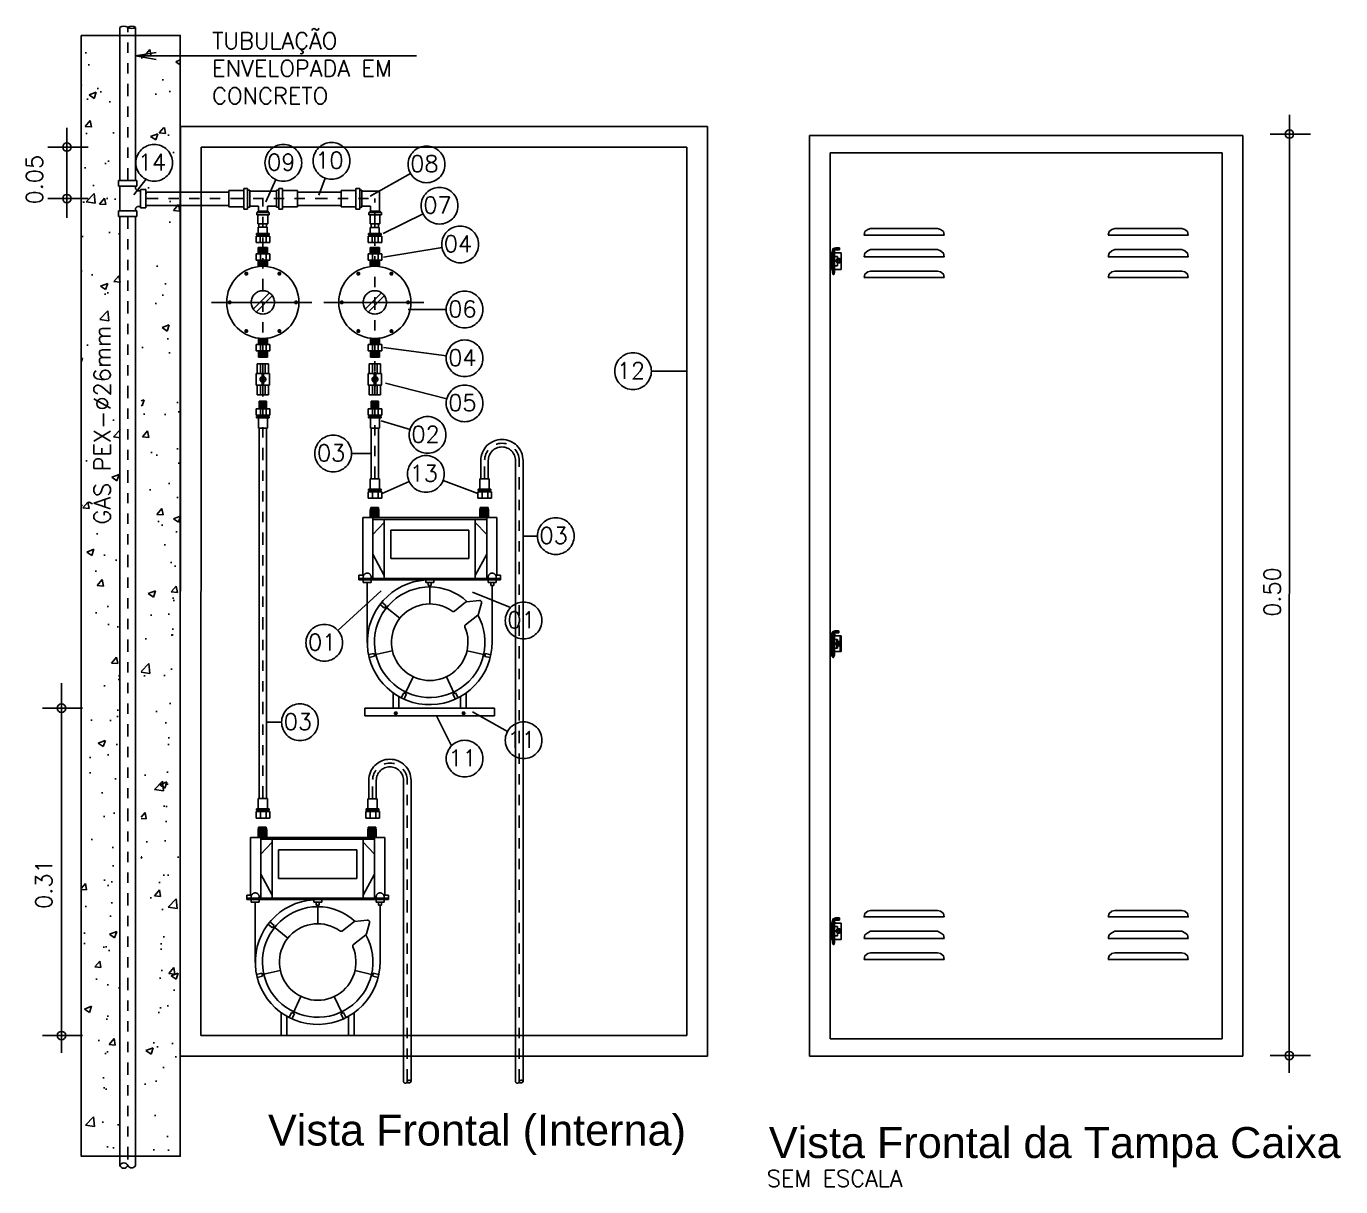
# Model space of a CAD drawing. Header units: millimetres. Extents: x 0 to 114, y 0 to 82.
# Drawn here: x 50.42 to 63.16, y 45.61 to 56.86 of the extents above; entities that cross this region are included whole.
import ezdxf

# ---------------------------------------------------------------- set-up
doc = ezdxf.new("R2010")
doc.units = ezdxf.units.MM
doc.linetypes.add('ACAD_ISO14W100', pattern=[24, 12, -3, 0, -3, 0, -3, 0, -3])
for name, color, linetype in [('03', 3, 'Continuous'), ('at_Solid', 7, 'Continuous'), ('D25', 2, 'Continuous'), ('GAS', 1, 'ACAD_ISO14W100'), ('INC-DETALHES', 7, 'Continuous'), ('INC-DETALHES-TXT', 7, 'Continuous'), ('P-INC', 2, 'Continuous'), ('TEXT-ISO', 2, 'Continuous')]:
    doc.layers.add(name, color=color, linetype=linetype)
doc.styles.add('140-100', font='arial.ttf', dxfattribs={"height": 0.6})
doc.styles.add('140-50', font='arial.ttf', dxfattribs={"height": 0.3})
doc.styles.add('60-100', font='romans.shx', dxfattribs={"height": 0.16})
doc.styles.add('60-50', font='romans.shx', dxfattribs={"height": 0.08})
doc.styles.add('ROMANS', font='ROMANS.SHX', dxfattribs={"height": 0.15})
doc.dimstyles.new('SETAS100', dxfattribs={"dimtxt": 0.16, "dimasz": 0.2, "dimexe": 0.15, "dimexo": 0, "dimgap": 0.1, "dimtad": 1, "dimzin": 10, "dimdsep": 46, "dimtxsty": '60-100', "dimblk1": 'OPEN', "dimblk2": 'OPEN', "dimsah": 1, "dimcen": 0, "dimclrd": 244, "dimclre": 244, "dimclrt": 7, "dimadec": 0, "dimazin": 0, "dimtfac": 1, "dimtix": 1, "dimtmove": 2, "dimatfit": 3, "dimldrblk": 'OPEN', "dimfxl": 0.15, "dimtolj": 1, "dimtzin": 6, "dimarcsym": 0})

# ---------------------------------------------------------------- blocks, each defined once
blk = doc.blocks.new('_OPEN')
at = {"color": 0, "linetype": 'ByBlock'}
for p, q in [((-1, 0.167), (0, 0)), ((0, 0), (-1, -0.167)), ((0, 0), (-1, 0))]:
    blk.add_line(p, q, dxfattribs=at)

msp = doc.modelspace()

# ---------------------------------------------------------------- hatches: boundary and pattern name
at = {"layer": 'D25', "transparency": 33554687}
h = msp.add_hatch(dxfattribs=at)
h.set_pattern_fill('AR-CONC', scale=0.1)
h.set_pattern_definition([(50, (-1352.78894, 320.79496), (0.71726018, -0.06275213), [0.075, -0.825]), (355, (-1352.78894, 320.79496), (-0.13875133, 0.75219213), [0.06, -0.66]), (100.451444, (-1352.7292, 320.7897), (0.57850885, 0.68944), [0.0637402, -0.7011421]), (46.1842, (-1352.7889, 320.995), (1.06724133, -0.1655193), [0.1125, -1.2375]), (96.635635, (-1352.7, 320.9812), (0.93466195, 0.9741186), [0.09561034, -1.0517138]), (351.18416, (-1352.7889, 320.995), (0.93466195, 0.9741186), [0.09, -0.99]), (21, (-1352.68894, 320.94496), (0.59690705, -0.4026189), [0.075, -0.825]), (326, (-1352.68894, 320.94496), (0.24331533, 0.72515005), [0.06, -0.66]), (71.451445, (-1352.6392, 320.9114), (0.84022238, 0.32253115), [0.0637402, -0.7011421]), (37.5, (-1352.78894, 320.79496), (0.012159855, 0.332893854), [0, -0.652, 0, -0.67, 0, -0.6625]), (7.5, (-1352.78894, 320.79496), (0.26306954, 0.39441171), [0, -0.382, 0, -0.637, 0, -0.2525]), (327.5, (-1353.01194, 320.79496), (0.533822436, -0.02255487), [0, -0.25, 0, -0.78, 0, -1.035]), (317.5, (-1353.11194, 320.79496), (0.58318617, 0.10010498), [0, -0.325, 0, -0.518, 0, -0.735])])
h.paths.add_polyline_path([(51.321, 52.007), (51.321, 53.565), (51.035, 53.565), (51.035, 52.007)], flags=24)
edge = h.paths.add_edge_path()
edge.add_line((51.533, 45.907), (51.912, 45.907))
edge.add_line((51.912, 45.907), (51.912, 55.879))
edge.add_line((51.912, 55.879), (51.666, 55.879))
edge.add_line((51.666, 55.879), (51.666, 55.861))
edge.add_line((51.666, 55.861), (51.595, 55.861))
edge.add_line((51.595, 55.861), (51.573, 55.879))
edge.add_arc((51.573, 55.839), 0.04, 90, 209.839)
edge.add_line((51.538, 55.819), (51.551, 55.819))
edge.add_line((51.551, 55.819), (51.551, 55.748))
edge.add_line((51.551, 55.748), (51.533, 55.748))
edge.add_line((51.533, 55.748), (51.533, 45.907))
h.paths.add_polyline_path([(51.332, 56.773), (50.952, 56.773), (50.952, 45.907), (51.332, 45.907), (51.332, 55.748), (51.314, 55.748), (51.314, 55.819), (51.332, 56.141), (51.314, 56.141), (51.314, 56.212), (51.332, 56.212)])
edge = h.paths.add_edge_path()
edge.add_line((51.912, 56.773), (51.533, 56.773))
edge.add_line((51.533, 56.773), (51.533, 56.212))
edge.add_line((51.533, 56.212), (51.551, 56.212))
edge.add_line((51.551, 56.212), (51.551, 56.141))
edge.add_line((51.551, 56.141), (51.538, 56.141))
edge.add_arc((51.573, 56.121), 0.04, 150.161, 302.9184)
edge.add_line((51.595, 56.087), (51.595, 56.099))
edge.add_line((51.595, 56.099), (51.666, 56.099))
edge.add_line((51.666, 56.099), (51.666, 56.081))
edge.add_line((51.666, 56.081), (51.912, 56.081))
edge.add_line((51.912, 56.081), (51.912, 56.773))

# ---------------------------------------------------------------- linework, layer by layer
for p, q in [((53.868, 52.331), (54.13, 52.449)), ((54.797, 52.331), (54.459, 52.459))]:
    msp.add_line(p, q)
at = {"color": 9, "linetype": 'Continuous'}
for p, q in [((53.835, 52.171), (53.754, 52.171)), ((53.836, 52.156), (53.754, 52.156)), ((53.836, 52.14), (53.754, 52.14)), ((53.836, 52.125), (53.754, 52.125)), ((53.834, 52.183), (53.756, 52.183)), ((54.898, 52.171), (54.817, 52.171)), ((54.899, 52.156), (54.817, 52.156)), ((54.899, 52.14), (54.817, 52.14)), ((54.899, 52.125), (54.817, 52.125)), ((54.896, 52.183), (54.819, 52.183)), ((53.836, 52.111), (53.754, 52.111)), ((54.899, 52.111), (54.817, 52.111)), ((52.749, 49.071), (52.668, 49.071)), ((52.75, 49.056), (52.668, 49.056)), ((52.748, 49.083), (52.67, 49.083)), ((53.812, 49.056), (53.73, 49.056)), ((53.812, 49.071), (53.731, 49.071)), ((53.81, 49.083), (53.732, 49.083)), ((52.75, 49.04), (52.668, 49.04)), ((52.75, 49.025), (52.668, 49.025)), ((52.75, 49.011), (52.668, 49.011)), ((53.812, 49.04), (53.73, 49.04)), ((53.812, 49.025), (53.73, 49.025)), ((53.812, 49.011), (53.73, 49.011))]:
    msp.add_line(p, q, dxfattribs=at)
at = {"color": 252}
for centre, radius, start, end in [((51.365, 56.786), 0.0756, 60, 120), ((51.441, 56.786), 0.0756, 60, 120), ((51.441, 56.917), 0.0756, 240, 300), ((51.365, 45.803), 0.0404, 20.6432, 159.3568), ((51.365, 45.831), 0.0402, 199.9607, 340.0393), ((51.441, 45.837), 0.0427, 207.6293, 332.3707)]:
    msp.add_arc(centre, radius, start, end, dxfattribs=at)
at = {"layer": '03', "color": 252}
for p, q in [((62.663, 56.002), (62.662, 46.716)), ((50.813, 55.876), (50.813, 55.005)), ((62.478, 55.817), (62.868, 55.817)), ((50.629, 55.691), (51.018, 55.691)), ((50.629, 55.191), (51.018, 55.191)), ((50.76, 50.494), (50.76, 46.91)), ((50.576, 50.251), (50.965, 50.251)), ((50.576, 47.077), (50.965, 47.077)), ((62.478, 46.883), (62.867, 46.883))]:
    msp.add_line(p, q, dxfattribs=at)
for centre in [(62.663, 55.817), (50.813, 55.691), (50.813, 55.191), (50.76, 50.251), (50.76, 47.077), (62.662, 46.883)]:
    msp.add_circle(centre, 0.041, dxfattribs=at)
at = {"layer": 'at_Solid', "color": 252}
for p, q in [((58.212, 54.714), (58.212, 54.744)), ((58.212, 54.627), (58.212, 54.672)), ((58.212, 48.217), (58.212, 48.247)), ((58.212, 48.13), (58.212, 48.174))]:
    msp.add_line(p, q, dxfattribs=at)
at = {"layer": 'D25', "color": 7}
msp.add_lwpolyline([(50.952, 56.773), (51.912, 56.773), (51.912, 45.907), (50.952, 45.907)], close=True, dxfattribs=at)
at = {"layer": 'GAS', "color": 252}
for p, q in [((51.327, 55.365), (51.327, 56.851)), ((51.478, 55.365), (51.478, 56.851)), ((53.751, 55.214), (54.143, 55.436)), ((51.314, 55.312), (51.314, 55.365)), ((51.492, 55.365), (51.314, 55.365)), ((51.492, 55.312), (51.314, 55.312)), ((51.327, 55.071), (51.327, 55.312)), ((51.463, 55.228), (51.578, 55.375)), ((51.478, 55.312), (51.478, 55.297)), ((51.492, 55.312), (51.492, 55.365)), ((52.742, 55.161), (52.838, 55.376)), ((53.255, 55.224), (53.316, 55.39)), ((51.525, 55.267), (51.508, 55.267)), ((51.525, 55.267), (51.508, 55.267)), ((51.578, 55.28), (51.525, 55.28)), ((51.525, 55.102), (51.525, 55.28)), ((51.578, 55.102), (51.578, 55.28)), ((51.578, 55.102), (51.578, 55.28)), ((52.383, 55.254), (51.578, 55.254)), ((52.527, 55.271), (52.383, 55.271)), ((52.383, 55.271), (52.383, 55.112)), ((52.527, 55.088), (52.527, 55.29)), ((52.527, 55.29), (52.565, 55.29)), ((52.565, 55.29), (52.565, 55.088)), ((52.565, 55.272), (52.586, 55.272)), ((52.586, 55.107), (52.586, 55.272)), ((52.845, 55.264), (52.586, 55.264)), ((52.845, 55.107), (52.845, 55.272)), ((52.866, 55.272), (52.845, 55.272)), ((52.903, 55.29), (52.866, 55.29)), ((52.866, 55.29), (52.866, 55.088)), ((52.903, 55.088), (52.903, 55.29)), ((52.903, 55.271), (53.047, 55.271)), ((53.047, 55.271), (53.047, 55.112)), ((53.47, 55.254), (53.047, 55.254)), ((53.613, 55.271), (53.47, 55.271)), ((53.47, 55.271), (53.47, 55.112)), ((53.613, 55.088), (53.613, 55.29)), ((53.613, 55.29), (53.651, 55.29)), ((53.651, 55.29), (53.651, 55.088)), ((53.651, 55.272), (53.672, 55.272)), ((53.672, 55.107), (53.672, 55.272)), ((53.843, 55.263), (53.672, 55.263)), ((53.843, 55.068), (53.843, 55.263)), ((51.492, 55.071), (51.314, 55.071)), ((51.314, 55.071), (51.314, 55.017)), ((51.478, 55.071), (51.478, 55.086)), ((51.492, 55.071), (51.492, 55.017)), ((51.525, 55.116), (51.508, 55.116)), ((51.525, 55.116), (51.508, 55.116)), ((51.578, 55.102), (51.525, 55.102)), ((52.383, 55.125), (51.578, 55.125)), ((52.383, 55.112), (52.527, 55.112)), ((52.527, 55.088), (52.565, 55.088)), ((52.565, 55.107), (52.586, 55.107)), ((52.586, 55.118), (52.67, 55.118)), ((52.654, 55.033), (52.654, 55.056)), ((52.654, 55.056), (52.775, 55.056)), ((52.764, 55.068), (52.665, 55.068)), ((52.665, 55.056), (52.665, 55.068)), ((52.67, 55.068), (52.67, 55.118)), ((52.757, 55.068), (52.757, 55.118)), ((52.845, 55.118), (52.757, 55.118)), ((52.764, 55.056), (52.764, 55.068)), ((52.775, 55.033), (52.775, 55.056)), ((52.866, 55.107), (52.845, 55.107)), ((52.903, 55.088), (52.866, 55.088)), ((53.047, 55.112), (52.903, 55.112)), ((53.47, 55.125), (53.047, 55.125)), ((53.47, 55.112), (53.613, 55.112)), ((53.613, 55.088), (53.651, 55.088)), ((53.651, 55.107), (53.672, 55.107)), ((53.672, 55.118), (53.756, 55.118)), ((53.74, 55.033), (53.74, 55.056)), ((53.74, 55.056), (53.861, 55.056)), ((53.85, 55.068), (53.751, 55.068)), ((53.751, 55.056), (53.751, 55.068)), ((53.756, 55.068), (53.756, 55.118)), ((53.85, 55.056), (53.85, 55.068)), ((53.861, 55.033), (53.861, 55.056)), ((53.88, 54.852), (54.266, 55.043)), ((51.492, 55.017), (51.314, 55.017)), ((51.327, 55.017), (51.327, 45.818)), ((51.478, 55.017), (51.478, 45.818)), ((52.775, 55.033), (52.654, 55.033)), ((52.665, 55.033), (52.665, 54.947)), ((52.665, 54.947), (52.761, 54.947)), ((52.675, 54.913), (52.675, 54.947)), ((52.713, 54.913), (52.713, 54.947)), ((52.748, 54.913), (52.748, 54.947)), ((52.761, 54.947), (52.761, 55.033)), ((53.861, 55.033), (53.74, 55.033)), ((53.751, 55.033), (53.751, 54.947)), ((53.751, 54.947), (53.847, 54.947)), ((53.762, 54.912), (53.762, 54.947)), ((53.799, 54.912), (53.799, 54.947)), ((53.834, 54.912), (53.834, 54.947)), ((53.847, 54.947), (53.847, 55.033)), ((52.78, 54.828), (52.646, 54.828)), ((52.646, 54.828), (52.646, 54.766)), ((52.651, 54.854), (52.772, 54.854)), ((52.651, 54.841), (52.651, 54.854)), ((52.772, 54.841), (52.651, 54.841)), ((52.667, 54.854), (52.667, 54.913)), ((52.667, 54.913), (52.755, 54.913)), ((52.667, 54.828), (52.667, 54.841)), ((52.687, 54.766), (52.687, 54.828)), ((52.744, 54.766), (52.744, 54.828)), ((52.755, 54.854), (52.755, 54.913)), ((52.755, 54.828), (52.755, 54.841)), ((52.772, 54.854), (52.772, 54.841)), ((52.78, 54.766), (52.78, 54.828)), ((53.866, 54.828), (53.732, 54.828)), ((53.732, 54.828), (53.732, 54.766)), ((53.737, 54.854), (53.858, 54.854)), ((53.737, 54.841), (53.737, 54.854)), ((53.858, 54.841), (53.737, 54.841)), ((53.753, 54.854), (53.753, 54.912)), ((53.753, 54.912), (53.841, 54.912)), ((53.753, 54.828), (53.753, 54.841)), ((53.773, 54.766), (53.773, 54.828)), ((53.83, 54.766), (53.83, 54.828)), ((53.841, 54.854), (53.841, 54.912)), ((53.841, 54.828), (53.841, 54.841)), ((53.858, 54.854), (53.858, 54.841)), ((53.866, 54.766), (53.866, 54.828)), ((52.646, 54.766), (52.78, 54.766)), ((52.668, 54.655), (52.668, 54.717)), ((52.668, 54.717), (52.756, 54.717)), ((52.668, 54.704), (52.756, 54.704)), ((52.668, 54.692), (52.756, 54.692)), ((52.668, 54.68), (52.756, 54.68)), ((52.668, 54.668), (52.756, 54.668)), ((52.712, 54.655), (52.712, 54.717)), ((52.756, 54.655), (52.756, 54.717)), ((53.732, 54.766), (53.866, 54.766)), ((53.754, 54.655), (53.754, 54.717)), ((53.754, 54.717), (53.842, 54.717)), ((53.754, 54.704), (53.842, 54.704)), ((53.754, 54.692), (53.842, 54.692)), ((53.754, 54.68), (53.842, 54.68)), ((53.754, 54.668), (53.842, 54.668)), ((53.798, 54.655), (53.798, 54.717)), ((53.842, 54.655), (53.842, 54.717)), ((53.883, 54.624), (54.449, 54.718)), ((52.781, 54.655), (52.647, 54.655)), ((52.647, 54.655), (52.647, 54.593)), ((52.647, 54.593), (52.781, 54.593)), ((52.668, 54.532), (52.668, 54.593)), ((52.668, 54.58), (52.756, 54.58)), ((52.668, 54.568), (52.756, 54.568)), ((52.668, 54.556), (52.756, 54.556)), ((52.668, 54.544), (52.756, 54.544)), ((52.688, 54.593), (52.688, 54.655)), ((52.712, 54.535), (52.712, 54.593)), ((52.745, 54.593), (52.745, 54.655)), ((52.756, 54.532), (52.756, 54.593)), ((52.781, 54.593), (52.781, 54.655)), ((53.867, 54.655), (53.733, 54.655)), ((53.733, 54.655), (53.733, 54.593)), ((53.733, 54.593), (53.867, 54.593)), ((53.754, 54.532), (53.754, 54.593)), ((53.754, 54.58), (53.842, 54.58)), ((53.754, 54.568), (53.842, 54.568)), ((53.754, 54.556), (53.842, 54.556)), ((53.754, 54.544), (53.842, 54.544)), ((53.774, 54.593), (53.774, 54.655)), ((53.798, 54.535), (53.798, 54.593)), ((53.831, 54.593), (53.831, 54.655)), ((53.842, 54.532), (53.842, 54.593)), ((53.867, 54.593), (53.867, 54.655)), ((52.618, 54.119), (52.778, 54.279)), ((53.704, 54.119), (53.864, 54.279)), ((52.216, 54.185), (53.188, 54.185)), ((52.646, 54.091), (52.806, 54.251)), ((53.302, 54.185), (54.274, 54.185)), ((53.733, 54.091), (53.892, 54.251)), ((54.12, 54.116), (54.489, 54.116)), ((52.647, 53.777), (52.781, 53.777)), ((52.647, 53.715), (52.647, 53.777)), ((52.669, 53.839), (52.669, 53.777)), ((52.669, 53.826), (52.756, 53.826)), ((52.669, 53.814), (52.756, 53.814)), ((52.669, 53.802), (52.756, 53.802)), ((52.669, 53.79), (52.756, 53.79)), ((52.688, 53.777), (52.688, 53.715)), ((52.712, 53.835), (52.712, 53.777)), ((52.745, 53.777), (52.745, 53.715)), ((52.756, 53.839), (52.756, 53.777)), ((52.781, 53.777), (52.781, 53.715)), ((53.733, 53.777), (53.867, 53.777)), ((53.733, 53.715), (53.733, 53.777)), ((53.755, 53.839), (53.755, 53.777)), ((53.755, 53.826), (53.842, 53.826)), ((53.755, 53.814), (53.842, 53.814)), ((53.755, 53.802), (53.842, 53.802)), ((53.755, 53.79), (53.842, 53.79)), ((53.774, 53.777), (53.774, 53.715)), ((53.799, 53.835), (53.799, 53.777)), ((53.831, 53.777), (53.831, 53.715)), ((53.842, 53.839), (53.842, 53.777)), ((53.867, 53.777), (53.867, 53.715)), ((52.781, 53.715), (52.647, 53.715)), ((52.669, 53.715), (52.669, 53.654)), ((52.669, 53.702), (52.756, 53.702)), ((52.669, 53.691), (52.756, 53.691)), ((52.669, 53.679), (52.756, 53.679)), ((52.669, 53.667), (52.756, 53.667)), ((52.669, 53.654), (52.756, 53.654)), ((52.712, 53.715), (52.712, 53.654)), ((52.756, 53.715), (52.756, 53.654)), ((53.867, 53.715), (53.733, 53.715)), ((53.755, 53.715), (53.755, 53.653)), ((53.755, 53.702), (53.842, 53.702)), ((53.755, 53.691), (53.842, 53.691)), ((53.755, 53.679), (53.842, 53.679)), ((53.755, 53.667), (53.842, 53.667)), ((53.755, 53.653), (53.842, 53.653)), ((53.799, 53.715), (53.799, 53.653)), ((53.842, 53.715), (53.842, 53.653)), ((53.883, 53.746), (54.491, 53.666)), ((52.657, 53.495), (52.657, 53.588)), ((52.657, 53.588), (52.766, 53.588)), ((52.689, 53.588), (52.689, 53.495)), ((52.736, 53.588), (52.736, 53.495)), ((52.766, 53.588), (52.766, 53.495)), ((53.743, 53.495), (53.743, 53.588)), ((53.743, 53.588), (53.852, 53.588)), ((53.775, 53.588), (53.775, 53.495)), ((53.822, 53.588), (53.822, 53.495)), ((53.852, 53.588), (53.852, 53.495)), ((52.705, 53.495), (52.646, 53.495)), ((52.646, 53.495), (52.646, 53.383)), ((52.705, 53.443), (52.705, 53.502)), ((52.705, 53.502), (52.72, 53.502)), ((52.705, 53.436), (52.705, 53.377)), ((52.72, 53.502), (52.72, 53.444)), ((52.778, 53.495), (52.72, 53.495)), ((52.72, 53.377), (52.72, 53.434)), ((52.778, 53.383), (52.778, 53.495)), ((53.791, 53.495), (53.732, 53.495)), ((53.732, 53.495), (53.732, 53.383)), ((53.791, 53.443), (53.791, 53.502)), ((53.791, 53.502), (53.806, 53.502)), ((53.791, 53.436), (53.791, 53.377)), ((53.806, 53.502), (53.806, 53.444)), ((53.864, 53.495), (53.806, 53.495)), ((53.806, 53.377), (53.806, 53.434)), ((53.864, 53.383), (53.864, 53.495)), ((53.902, 53.401), (54.495, 53.25)), ((52.646, 53.383), (52.705, 53.383)), ((52.657, 53.383), (52.657, 53.29)), ((52.657, 53.29), (52.766, 53.29)), ((52.689, 53.29), (52.689, 53.383)), ((52.705, 53.377), (52.72, 53.377)), ((52.72, 53.383), (52.778, 53.383)), ((52.736, 53.29), (52.736, 53.383)), ((52.766, 53.29), (52.766, 53.383)), ((53.732, 53.383), (53.791, 53.383)), ((53.743, 53.383), (53.743, 53.29)), ((53.743, 53.29), (53.852, 53.29)), ((53.775, 53.29), (53.775, 53.383)), ((53.791, 53.377), (53.806, 53.377)), ((53.806, 53.383), (53.864, 53.383)), ((53.822, 53.29), (53.822, 53.383)), ((53.852, 53.29), (53.852, 53.383)), ((52.647, 53.153), (52.781, 53.153)), ((52.647, 53.091), (52.647, 53.153)), ((52.676, 53.153), (52.676, 53.227)), ((52.676, 53.227), (52.748, 53.227)), ((52.676, 53.218), (52.748, 53.218)), ((52.676, 53.21), (52.748, 53.21)), ((52.676, 53.202), (52.748, 53.202)), ((52.676, 53.193), (52.748, 53.193)), ((52.676, 53.185), (52.748, 53.185)), ((52.676, 53.175), (52.748, 53.175)), ((52.676, 53.164), (52.748, 53.164)), ((52.688, 53.153), (52.688, 53.091)), ((52.745, 53.153), (52.745, 53.091)), ((52.748, 53.227), (52.748, 53.153)), ((52.781, 53.153), (52.781, 53.091)), ((53.733, 53.153), (53.867, 53.153)), ((53.733, 53.091), (53.733, 53.153)), ((53.762, 53.153), (53.762, 53.227)), ((53.762, 53.227), (53.835, 53.227)), ((53.762, 53.218), (53.835, 53.218)), ((53.762, 53.21), (53.835, 53.21)), ((53.762, 53.201), (53.835, 53.201)), ((53.762, 53.193), (53.835, 53.193)), ((53.762, 53.185), (53.835, 53.185)), ((53.762, 53.175), (53.835, 53.175)), ((53.762, 53.164), (53.835, 53.164)), ((53.774, 53.153), (53.774, 53.091)), ((53.831, 53.153), (53.831, 53.091)), ((53.835, 53.227), (53.835, 53.153)), ((53.867, 53.153), (53.867, 53.091)), ((52.781, 53.091), (52.647, 53.091)), ((52.773, 53.078), (52.652, 53.078)), ((52.652, 53.078), (52.652, 53.065)), ((52.652, 53.065), (52.773, 53.065)), ((52.669, 53.091), (52.669, 53.078)), ((52.669, 53.065), (52.669, 52.965)), ((52.756, 53.091), (52.756, 53.078)), ((52.756, 53.065), (52.756, 52.965)), ((52.773, 53.065), (52.773, 53.078)), ((53.867, 53.091), (53.733, 53.091)), ((53.859, 53.078), (53.738, 53.078)), ((53.738, 53.078), (53.738, 53.065)), ((53.738, 53.065), (53.859, 53.065)), ((53.755, 53.091), (53.755, 53.078)), ((53.755, 53.065), (53.755, 52.965)), ((53.842, 53.091), (53.842, 53.078)), ((53.842, 53.065), (53.842, 52.965)), ((53.859, 53.065), (53.859, 53.078)), ((53.859, 53.037), (54.139, 52.952)), ((52.669, 52.965), (52.756, 52.965)), ((52.676, 52.965), (52.676, 49.374)), ((52.749, 52.965), (52.749, 49.374)), ((53.755, 52.965), (53.842, 52.965)), ((53.762, 52.965), (53.762, 52.474)), ((53.835, 52.965), (53.835, 52.474)), ((53.762, 52.721), (53.573, 52.721)), ((54.825, 52.653), (54.825, 52.473)), ((54.898, 52.651), (54.898, 52.473)), ((55.162, 52.651), (55.162, 46.631)), ((55.235, 52.653), (55.235, 46.631)), ((53.738, 52.374), (53.859, 52.374)), ((53.738, 52.361), (53.738, 52.374)), ((53.754, 52.374), (53.754, 52.474)), ((53.754, 52.474), (53.842, 52.474)), ((53.842, 52.374), (53.842, 52.474)), ((53.859, 52.374), (53.859, 52.361)), ((54.801, 52.374), (54.922, 52.374)), ((54.801, 52.36), (54.801, 52.374)), ((54.817, 52.374), (54.817, 52.473)), ((54.817, 52.473), (54.905, 52.473)), ((54.905, 52.374), (54.905, 52.473)), ((54.922, 52.374), (54.922, 52.36)), ((53.867, 52.348), (53.733, 52.348)), ((53.733, 52.348), (53.733, 52.286)), ((53.733, 52.286), (53.867, 52.286)), ((53.859, 52.361), (53.738, 52.361)), ((53.754, 52.348), (53.754, 52.361)), ((53.774, 52.286), (53.774, 52.348)), ((53.831, 52.286), (53.831, 52.348)), ((53.842, 52.348), (53.842, 52.361)), ((53.867, 52.286), (53.867, 52.348)), ((54.93, 52.348), (54.796, 52.348)), ((54.796, 52.348), (54.796, 52.286)), ((54.796, 52.286), (54.93, 52.286)), ((54.922, 52.36), (54.801, 52.36)), ((54.817, 52.348), (54.817, 52.36)), ((54.837, 52.286), (54.837, 52.348)), ((54.894, 52.286), (54.894, 52.348)), ((54.905, 52.348), (54.905, 52.36)), ((54.93, 52.286), (54.93, 52.348)), ((53.754, 52.167), (53.758, 52.198)), ((53.754, 52.098), (53.754, 52.167)), ((53.832, 52.198), (53.758, 52.198)), ((53.836, 52.167), (53.832, 52.198)), ((53.836, 52.098), (53.836, 52.167)), ((54.817, 52.166), (54.82, 52.198)), ((54.817, 52.098), (54.817, 52.166)), ((54.895, 52.198), (54.82, 52.198)), ((54.899, 52.166), (54.895, 52.198)), ((54.899, 52.098), (54.899, 52.166)), ((53.68, 52.098), (54.98, 52.098)), ((53.68, 52.098), (53.68, 51.539)), ((53.778, 52.098), (53.778, 51.508)), ((53.778, 52.081), (54.882, 52.081)), ((53.889, 52.051), (53.778, 51.936)), ((53.889, 52.081), (53.889, 51.508)), ((54.77, 52.081), (54.77, 51.508)), ((54.77, 52.051), (54.882, 51.936)), ((54.882, 52.098), (54.882, 51.508)), ((54.98, 52.098), (54.98, 51.539)), ((54.98, 52.098), (54.98, 51.539)), ((53.952, 51.978), (54.708, 51.978)), ((53.952, 51.978), (53.952, 51.701)), ((54.708, 51.978), (54.708, 51.701)), ((55.235, 51.92), (55.373, 51.92)), ((53.889, 51.538), (53.778, 51.743)), ((54.77, 51.538), (54.882, 51.743)), ((53.952, 51.701), (54.708, 51.701)), ((53.643, 51.539), (53.68, 51.539)), ((53.643, 51.539), (53.643, 51.496)), ((53.643, 51.508), (55.016, 51.508)), ((53.643, 51.496), (55.016, 51.496)), ((53.686, 51.524), (53.686, 51.508)), ((53.686, 51.496), (53.686, 51.469)), ((53.763, 51.524), (53.763, 51.508)), ((53.763, 51.496), (53.763, 51.469)), ((54.292, 51.496), (54.292, 51.469)), ((54.369, 51.496), (54.369, 51.469)), ((54.897, 51.524), (54.897, 51.508)), ((54.897, 51.496), (54.897, 51.469)), ((54.974, 51.524), (54.974, 51.508)), ((54.974, 51.496), (54.974, 51.469)), ((55.016, 51.539), (54.98, 51.539)), ((55.016, 51.539), (55.016, 51.496)), ((53.44, 51.005), (53.86, 51.388)), ((53.686, 51.469), (53.763, 51.469)), ((53.724, 51.469), (53.724, 50.885)), ((54.292, 51.469), (54.369, 51.469)), ((54.316, 51.44), (54.316, 51.469)), ((54.316, 51.469), (54.345, 51.469)), ((54.345, 51.44), (54.316, 51.44)), ((54.33, 51.44), (54.33, 51.261)), ((54.345, 51.469), (54.345, 51.44)), ((54.745, 51.375), (55.113, 51.226)), ((54.974, 51.469), (54.897, 51.469)), ((54.935, 51.44), (54.935, 50.885)), ((53.891, 51.222), (53.848, 51.256)), ((53.866, 51.279), (53.909, 51.244)), ((53.909, 51.244), (53.891, 51.222)), ((53.9, 51.233), (54.04, 51.122)), ((54.677, 51.278), (54.57, 51.192)), ((54.811, 51.295), (54.688, 51.282)), ((54.802, 51.164), (54.832, 51.27)), ((54.795, 51.154), (54.677, 51.06)), ((53.736, 50.77), (53.79, 50.782)), ((53.796, 50.754), (53.743, 50.741)), ((53.79, 50.782), (53.796, 50.754)), ((53.793, 50.768), (53.967, 50.808)), ((54.866, 50.767), (54.692, 50.807)), ((54.863, 50.753), (54.869, 50.781)), ((54.917, 50.741), (54.863, 50.753)), ((54.869, 50.781), (54.923, 50.769)), ((54.091, 50.394), (54.168, 50.555)), ((54.568, 50.394), (54.491, 50.555)), ((53.977, 50.398), (53.977, 50.251)), ((54.03, 50.364), (54.03, 50.251)), ((54.054, 50.351), (54.078, 50.401)), ((54.078, 50.401), (54.104, 50.388)), ((54.104, 50.388), (54.08, 50.338)), ((54.555, 50.388), (54.581, 50.4)), ((54.579, 50.338), (54.555, 50.388)), ((54.581, 50.4), (54.605, 50.35)), ((54.629, 50.364), (54.629, 50.251)), ((54.683, 50.398), (54.683, 50.251)), ((53.701, 50.251), (54.959, 50.251)), ((53.701, 50.251), (53.701, 50.177)), ((54.745, 50.214), (55.084, 50.026)), ((54.959, 50.251), (54.959, 50.177)), ((52.749, 50.116), (52.894, 50.116)), ((53.701, 50.177), (54.959, 50.177)), ((54.397, 50.177), (54.541, 49.887)), ((53.739, 49.553), (53.739, 49.373)), ((53.811, 49.551), (53.811, 49.373)), ((54.076, 49.551), (54.076, 46.631)), ((54.149, 49.553), (54.149, 46.631)), ((52.668, 49.274), (52.668, 49.374)), ((52.668, 49.374), (52.756, 49.374)), ((52.756, 49.274), (52.756, 49.374)), ((53.731, 49.274), (53.731, 49.373)), ((53.731, 49.373), (53.819, 49.373)), ((53.819, 49.274), (53.819, 49.373)), ((52.781, 49.248), (52.647, 49.248)), ((52.647, 49.248), (52.647, 49.186)), ((52.647, 49.186), (52.781, 49.186)), ((52.652, 49.274), (52.773, 49.274)), ((52.652, 49.261), (52.652, 49.274)), ((52.773, 49.261), (52.652, 49.261)), ((52.668, 49.248), (52.668, 49.261)), ((52.688, 49.186), (52.688, 49.248)), ((52.745, 49.186), (52.745, 49.248)), ((52.756, 49.248), (52.756, 49.261)), ((52.773, 49.274), (52.773, 49.261)), ((52.781, 49.186), (52.781, 49.248)), ((53.843, 49.248), (53.71, 49.248)), ((53.71, 49.248), (53.71, 49.186)), ((53.71, 49.186), (53.843, 49.186)), ((53.715, 49.274), (53.836, 49.274)), ((53.715, 49.26), (53.715, 49.274)), ((53.836, 49.26), (53.715, 49.26)), ((53.731, 49.248), (53.731, 49.26)), ((53.751, 49.186), (53.751, 49.248)), ((53.808, 49.186), (53.808, 49.248)), ((53.819, 49.248), (53.819, 49.26)), ((53.836, 49.274), (53.836, 49.26)), ((53.843, 49.186), (53.843, 49.248)), ((52.668, 49.067), (52.671, 49.098)), ((52.668, 48.998), (52.668, 49.067)), ((52.746, 49.098), (52.671, 49.098)), ((52.75, 49.067), (52.746, 49.098)), ((52.75, 48.998), (52.75, 49.067)), ((53.73, 49.066), (53.734, 49.098)), ((53.73, 48.998), (53.73, 49.066)), ((53.809, 49.098), (53.734, 49.098)), ((53.812, 49.066), (53.809, 49.098)), ((53.812, 48.998), (53.812, 49.066)), ((52.594, 48.998), (53.894, 48.998)), ((52.594, 48.998), (52.594, 48.439)), ((52.692, 48.998), (52.692, 48.408)), ((52.692, 48.981), (53.795, 48.981)), ((52.803, 48.951), (52.692, 48.836)), ((52.803, 48.981), (52.803, 48.408)), ((53.684, 48.981), (53.684, 48.408)), ((53.684, 48.951), (53.795, 48.836)), ((53.795, 48.998), (53.795, 48.408)), ((53.894, 48.998), (53.894, 48.439)), ((53.894, 48.998), (53.894, 48.439)), ((52.865, 48.878), (53.622, 48.878)), ((52.865, 48.878), (52.865, 48.601)), ((53.622, 48.878), (53.622, 48.601)), ((52.803, 48.438), (52.692, 48.643)), ((52.865, 48.601), (53.622, 48.601)), ((53.684, 48.438), (53.795, 48.643)), ((52.557, 48.439), (52.557, 48.396)), ((52.557, 48.439), (52.594, 48.439)), ((52.6, 48.424), (52.6, 48.408)), ((52.677, 48.424), (52.677, 48.408)), ((53.811, 48.424), (53.811, 48.408)), ((53.888, 48.424), (53.888, 48.408)), ((53.93, 48.439), (53.894, 48.439)), ((53.93, 48.439), (53.93, 48.396)), ((52.557, 48.408), (53.93, 48.408)), ((52.557, 48.396), (53.93, 48.396)), ((52.6, 48.396), (52.6, 48.369)), ((52.6, 48.369), (52.677, 48.369)), ((52.638, 48.369), (52.638, 47.785)), ((52.677, 48.396), (52.677, 48.369)), ((53.205, 48.396), (53.205, 48.369)), ((53.205, 48.369), (53.283, 48.369)), ((53.23, 48.34), (53.23, 48.369)), ((53.23, 48.369), (53.259, 48.369)), ((53.259, 48.34), (53.23, 48.34)), ((53.244, 48.34), (53.244, 48.161)), ((53.259, 48.369), (53.259, 48.34)), ((53.283, 48.396), (53.283, 48.369)), ((53.811, 48.396), (53.811, 48.369)), ((53.888, 48.369), (53.811, 48.369)), ((53.849, 48.34), (53.849, 47.785)), ((53.888, 48.396), (53.888, 48.369)), ((52.78, 48.179), (52.823, 48.144)), ((53.591, 48.178), (53.484, 48.092)), ((53.724, 48.195), (53.601, 48.182)), ((53.716, 48.064), (53.746, 48.17)), ((52.805, 48.122), (52.762, 48.156)), ((52.823, 48.144), (52.805, 48.122)), ((52.814, 48.133), (52.953, 48.022)), ((53.709, 48.054), (53.591, 47.96)), ((52.65, 47.67), (52.704, 47.682)), ((52.71, 47.654), (52.657, 47.641)), ((52.704, 47.682), (52.71, 47.654)), ((52.707, 47.668), (52.881, 47.708)), ((53.78, 47.667), (53.606, 47.707)), ((53.777, 47.653), (53.783, 47.681)), ((53.783, 47.681), (53.837, 47.669)), ((53.83, 47.641), (53.777, 47.653)), ((53.005, 47.294), (53.082, 47.455)), ((53.482, 47.294), (53.404, 47.455)), ((52.89, 47.298), (52.89, 47.077)), ((52.968, 47.251), (52.991, 47.301)), ((52.991, 47.301), (53.018, 47.288)), ((53.018, 47.288), (52.994, 47.238)), ((53.469, 47.288), (53.495, 47.3)), ((53.493, 47.238), (53.469, 47.288)), ((53.495, 47.3), (53.519, 47.25)), ((53.597, 47.298), (53.597, 47.077)), ((52.944, 47.264), (52.944, 47.077)), ((53.543, 47.264), (53.543, 47.077))]:
    msp.add_line(p, q, dxfattribs=at)
at = {"layer": 'GAS', "color": 252, "ltscale": 0.01}
for p, q in [((51.403, 55.365), (51.403, 56.851)), ((51.578, 55.191), (53.799, 55.191)), ((52.712, 49.374), (52.713, 55.191)), ((53.798, 52.474), (53.799, 55.191)), ((51.403, 55.017), (51.403, 45.818)), ((54.861, 52.473), (54.861, 52.652)), ((55.198, 46.631), (55.198, 52.652)), ((53.775, 49.373), (53.775, 49.552)), ((54.112, 46.631), (54.112, 49.552))]:
    msp.add_line(p, q, dxfattribs=at)
at = {"layer": 'GAS', "color": 7}
for p, q in [((51.913, 55.891), (51.912, 46.877)), ((51.913, 55.891), (57.023, 55.891)), ((57.023, 55.891), (57.023, 46.877)), ((52.113, 55.691), (52.112, 47.077)), ((52.113, 55.691), (56.823, 55.691)), ((56.823, 55.691), (56.823, 47.077)), ((56.479, 53.518), (56.823, 53.518)), ((52.112, 47.077), (56.823, 47.077)), ((51.912, 46.877), (57.023, 46.877))]:
    msp.add_line(p, q, dxfattribs=at)
at = {"layer": 'GAS', "color": 252, "const_width": 0.02}
for points in [[(52.557, 54.455, 1), (52.547, 54.472, 1)], [(52.868, 54.455, 1), (52.878, 54.472, 1)], [(53.643, 54.455, 1), (53.633, 54.472, 1)], [(53.954, 54.455, 1), (53.964, 54.472, 1)], [(52.401, 54.185, 1), (52.381, 54.185, 1)], [(53.024, 54.185, 1), (53.044, 54.185, 1)], [(53.487, 54.185, 1), (53.467, 54.185, 1)], [(54.11, 54.185, 1), (54.13, 54.185, 1)], [(52.557, 53.915, 1), (52.547, 53.898, 1)], [(52.868, 53.915, 1), (52.878, 53.898, 1)], [(53.643, 53.915, 1), (53.633, 53.898, 1)], [(53.954, 53.915, 1), (53.964, 53.898, 1)], [(53.991, 50.202, 1), (54.011, 50.202, 1)], [(54.668, 50.202, -1), (54.648, 50.202, -1)]]:
    msp.add_lwpolyline(points, format="xyb", close=True, dxfattribs=at)
at = {"layer": 'GAS', "color": 252}
for points in [[(54.921, 51.469), (54.95, 51.469), (54.95, 51.44), (54.921, 51.44)], [(53.835, 48.369), (53.864, 48.369), (53.864, 48.34), (53.835, 48.34)]]:
    msp.add_lwpolyline(points, close=True, dxfattribs=at)
for centre, radius in [((51.659, 55.538), 0.178), ((52.911, 55.538), 0.178), ((53.378, 55.557), 0.178), ((54.299, 55.523), 0.178), ((54.425, 55.122), 0.178), ((54.625, 54.747), 0.178), ((52.712, 54.185), 0.35), ((53.798, 54.185), 0.35), ((52.712, 54.185), 0.113), ((53.798, 54.185), 0.113), ((54.668, 54.116), 0.178), ((54.668, 53.643), 0.178), ((56.301, 53.518), 0.178), ((52.713, 53.439), 0.00862), ((53.799, 53.439), 0.00862), ((54.668, 53.206), 0.178), ((54.309, 52.9), 0.178), ((53.394, 52.72), 0.178), ((54.293, 52.522), 0.178), ((55.552, 51.919), 0.178), ((55.24, 51.101), 0.178), ((53.308, 50.885), 0.178), ((53.072, 50.115), 0.178), ((55.24, 49.94), 0.178), ((54.668, 49.762), 0.178)]:
    msp.add_circle(centre, radius, dxfattribs=at)
for centre, radius, start, end in [((51.508, 55.297), 0.03, 180, 270), ((51.508, 55.086), 0.03, 90, 180), ((52.713, 53.439), 0.0278, 106.3223, 75.2296), ((52.713, 53.439), 0.0114, 133.1055, 226.8945), ((52.713, 53.439), 0.0114, 308.3087, 51.6913), ((53.799, 53.439), 0.0278, 106.3223, 75.2296), ((53.799, 53.439), 0.0114, 133.1055, 226.8945), ((53.799, 53.439), 0.0114, 308.3087, 51.6913), ((55.03, 52.651), 0.205, 0, 180), ((55.03, 52.651), 0.132, 0, 180), ((53.724, 51.522), 0.0387, 3.483, 176.517), ((54.33, 50.89), 0.605, 93.6122, 0.4224), ((54.935, 51.522), 0.0387, 3.483, 176.517), ((54.33, 50.89), 0.536, 47.2023, 29.5777), ((54.33, 50.89), 0.371, 54.409, 23.2017), ((54.69, 51.262), 0.02, 96.1729, 128.5714), ((54.813, 51.276), 0.02, 344.1551, 96.1729), ((54.558, 51.208), 0.02, 234.409, 308.5714), ((54.783, 51.169), 0.02, 308.5714, 344.1551), ((54.69, 51.044), 0.02, 128.5714, 203.2017), ((53.944, 49.551), 0.205, 0, 180), ((53.944, 49.551), 0.132, 0, 180), ((52.638, 48.422), 0.0387, 3.483, 176.517), ((53.849, 48.422), 0.0387, 3.483, 176.517), ((53.244, 47.79), 0.605, 93.6122, 0.4224), ((53.244, 47.79), 0.536, 47.2023, 29.5777), ((53.604, 48.162), 0.02, 96.1729, 128.5714), ((53.727, 48.176), 0.02, 344.1551, 96.1729), ((53.244, 47.79), 0.371, 54.409, 23.2017), ((53.471, 48.108), 0.02, 234.409, 308.5714), ((53.696, 48.069), 0.02, 308.5714, 344.1551), ((53.603, 47.944), 0.02, 128.5714, 203.2017), ((54.13, 46.625), 0.019, 16.6524, 163.3476), ((55.217, 46.625), 0.019, 16.6524, 163.3476), ((54.094, 46.635), 0.0188, 193.8489, 346.1511), ((54.125, 46.647), 0.029, 235.498, 326.359), ((55.18, 46.635), 0.0188, 193.8489, 346.1511), ((55.211, 46.647), 0.029, 235.498, 326.359)]:
    msp.add_arc(centre, radius, start, end, dxfattribs=at)
at = {"layer": 'GAS', "color": 252, "ltscale": 0.01}
for centre in [(55.03, 52.651), (53.944, 49.551)]:
    msp.add_arc(centre, 0.168, 0, 180, dxfattribs=at)
at = {"layer": 'INC-DETALHES', "color": 7}
for p, q in [((58.012, 55.804), (58.012, 46.876)), ((58.012, 55.804), (62.212, 55.804)), ((62.212, 55.804), (62.212, 46.876)), ((58.212, 55.634), (62.012, 55.634)), ((58.212, 55.634), (58.212, 47.046)), ((62.012, 55.634), (62.012, 47.046)), ((58.212, 47.046), (62.012, 47.046)), ((58.012, 46.876), (62.212, 46.876))]:
    msp.add_line(p, q, dxfattribs=at)
for points in [[(58.212, 55.634), (62.012, 55.634)], [(62.012, 55.634), (62.012, 47.046)], [(58.604, 54.9), (58.576, 54.893), (58.548, 54.872), (58.541, 54.837), (59.316, 54.837)], [(58.604, 54.9), (59.253, 54.9)], [(59.316, 54.837), (59.309, 54.872), (59.281, 54.893), (59.253, 54.9)], [(60.908, 54.837), (60.915, 54.872), (60.943, 54.893), (60.971, 54.9)], [(61.62, 54.9), (61.648, 54.893), (61.676, 54.872), (61.683, 54.837), (60.908, 54.837)], [(61.62, 54.9), (60.971, 54.9)], [(58.604, 54.698), (58.576, 54.684), (58.548, 54.663), (58.541, 54.628)], [(58.604, 54.698), (59.253, 54.698)], [(59.316, 54.628), (59.309, 54.663), (59.281, 54.684), (59.253, 54.698)], [(60.908, 54.628), (60.915, 54.663), (60.943, 54.684), (60.971, 54.698)], [(61.62, 54.698), (60.971, 54.698)], [(61.62, 54.698), (61.648, 54.684), (61.676, 54.663), (61.683, 54.628)], [(58.541, 54.628), (59.316, 54.628)], [(61.683, 54.628), (60.908, 54.628)], [(58.604, 54.488), (58.576, 54.481), (58.548, 54.46), (58.541, 54.426)], [(58.541, 54.426), (59.316, 54.426)], [(58.604, 54.488), (59.253, 54.488)], [(59.316, 54.426), (59.309, 54.46), (59.281, 54.481), (59.253, 54.488)], [(60.908, 54.426), (60.915, 54.46), (60.943, 54.481), (60.971, 54.488)], [(61.683, 54.426), (60.908, 54.426)], [(61.62, 54.488), (60.971, 54.488)], [(61.62, 54.488), (61.648, 54.481), (61.676, 54.46), (61.683, 54.426)], [(58.604, 48.29), (58.576, 48.283), (58.548, 48.262), (58.541, 48.228), (59.316, 48.228)], [(58.604, 48.29), (59.253, 48.29)], [(59.316, 48.228), (59.309, 48.262), (59.281, 48.283), (59.253, 48.29)], [(60.908, 48.228), (60.915, 48.262), (60.943, 48.283), (60.971, 48.29)], [(61.62, 48.29), (61.648, 48.283), (61.676, 48.262), (61.683, 48.228), (60.908, 48.228)], [(61.62, 48.29), (60.971, 48.29)], [(58.604, 48.088), (58.576, 48.074), (58.548, 48.053), (58.541, 48.018)], [(58.604, 48.088), (59.253, 48.088)], [(59.316, 48.018), (59.309, 48.053), (59.281, 48.074), (59.253, 48.088)], [(60.908, 48.018), (60.915, 48.053), (60.943, 48.074), (60.971, 48.088)], [(61.62, 48.088), (60.971, 48.088)], [(61.62, 48.088), (61.648, 48.074), (61.676, 48.053), (61.683, 48.018)], [(58.541, 48.018), (59.316, 48.018)], [(61.683, 48.018), (60.908, 48.018)], [(58.604, 47.879), (58.576, 47.872), (58.548, 47.851), (58.541, 47.816)], [(58.541, 47.816), (59.316, 47.816)], [(58.604, 47.879), (59.253, 47.879)], [(59.316, 47.816), (59.309, 47.851), (59.281, 47.872), (59.253, 47.879)], [(60.908, 47.816), (60.915, 47.851), (60.943, 47.872), (60.971, 47.879)], [(61.683, 47.816), (60.908, 47.816)], [(61.62, 47.879), (60.971, 47.879)], [(61.62, 47.879), (61.648, 47.872), (61.676, 47.851), (61.683, 47.816)], [(58.212, 47.046), (62.012, 47.046)]]:
    msp.add_lwpolyline(points, dxfattribs=at)
at = {"layer": 'INC-DETALHES', "color": 252}
for points in [[(58.219, 54.631), (58.219, 54.666), (58.317, 54.666)], [(58.219, 54.505), (58.317, 54.505), (58.317, 54.666)], [(58.226, 54.673), (58.233, 54.673), (58.233, 54.68)], [(58.226, 54.673), (58.226, 54.666)], [(58.268, 54.714), (58.24, 54.707), (58.233, 54.687)], [(58.233, 54.687), (58.233, 54.68)], [(58.233, 54.68), (58.254, 54.68)], [(58.233, 54.666), (58.233, 54.477)], [(58.268, 54.707), (58.247, 54.7), (58.24, 54.687)], [(58.24, 54.687), (58.24, 54.673)], [(58.24, 54.666), (58.24, 54.477)], [(58.268, 54.693), (58.254, 54.693), (58.254, 54.687)], [(58.254, 54.687), (58.254, 54.68)], [(58.254, 54.68), (58.254, 54.673), (58.261, 54.673)], [(58.254, 54.666), (58.254, 54.477)], [(58.261, 54.673), (58.261, 54.666)], [(58.303, 54.714), (58.268, 54.714)], [(58.303, 54.707), (58.268, 54.707)], [(58.303, 54.693), (58.268, 54.693)], [(58.303, 54.714), (58.303, 54.693)], [(58.317, 54.666), (58.317, 54.505)], [(58.282, 54.631), (58.219, 54.631)], [(58.219, 54.54), (58.282, 54.54), (58.282, 54.631)], [(58.219, 54.54), (58.219, 54.505)], [(58.226, 54.631), (58.226, 54.54)], [(58.247, 54.638), (58.247, 54.526)], [(58.282, 54.568), (58.303, 54.568), (58.317, 54.589), (58.303, 54.61), (58.282, 54.61), (58.268, 54.589), (58.282, 54.568)], [(58.282, 54.631), (58.282, 54.54)], [(58.303, 54.589), (58.303, 54.596), (58.289, 54.596), (58.282, 54.596), (58.282, 54.589), (58.282, 54.575), (58.289, 54.575), (58.303, 54.575), (58.303, 54.589)], [(58.233, 54.477), (58.24, 54.456)], [(58.233, 54.477), (58.254, 54.477)], [(58.254, 54.477), (58.247, 54.456), (58.24, 54.456)], [(58.219, 50.96), (58.226, 50.96), (58.226, 50.967)], [(58.261, 51.002), (58.24, 50.995), (58.226, 50.974)], [(58.226, 50.974), (58.226, 50.967)], [(58.226, 50.967), (58.254, 50.967)], [(58.261, 50.995), (58.247, 50.988), (58.24, 50.974)], [(58.24, 50.974), (58.24, 50.96)], [(58.261, 50.981), (58.254, 50.981), (58.254, 50.974)], [(58.254, 50.974), (58.254, 50.967)], [(58.254, 50.967), (58.254, 50.96)], [(58.296, 51.002), (58.261, 51.002)], [(58.296, 50.995), (58.261, 50.995)], [(58.296, 50.981), (58.261, 50.981)], [(58.296, 51.002), (58.296, 50.981)], [(58.212, 50.918), (58.212, 50.953), (58.317, 50.953)], [(58.282, 50.918), (58.212, 50.918)], [(58.212, 50.834), (58.282, 50.834), (58.282, 50.918)], [(58.219, 50.96), (58.219, 50.953)], [(58.219, 50.918), (58.219, 50.834)], [(58.226, 50.953), (58.226, 50.764)], [(58.24, 50.953), (58.24, 50.764)], [(58.247, 50.925), (58.247, 50.82)], [(58.254, 50.96), (58.261, 50.96), (58.261, 50.953)], [(58.254, 50.953), (58.254, 50.764)], [(58.275, 50.855), (58.303, 50.855), (58.31, 50.876), (58.303, 50.897), (58.275, 50.897), (58.268, 50.876), (58.275, 50.855)], [(58.275, 50.918), (58.275, 50.834)], [(58.303, 50.876), (58.296, 50.883), (58.289, 50.883), (58.282, 50.883), (58.275, 50.876), (58.282, 50.869), (58.289, 50.862), (58.296, 50.869), (58.303, 50.876)], [(58.31, 50.953), (58.31, 50.799)], [(58.317, 50.953), (58.317, 50.799)], [(58.212, 50.834), (58.212, 50.799)], [(58.317, 50.799), (58.212, 50.799)], [(58.226, 50.764), (58.24, 50.743), (58.254, 50.764)], [(58.226, 50.764), (58.254, 50.764)], [(58.24, 50.743), (58.247, 50.743)], [(58.219, 48.133), (58.219, 48.168), (58.317, 48.168)], [(58.219, 48.008), (58.317, 48.008), (58.317, 48.168)], [(58.226, 48.175), (58.233, 48.175), (58.233, 48.182)], [(58.226, 48.175), (58.226, 48.168)], [(58.268, 48.217), (58.24, 48.21), (58.233, 48.189)], [(58.233, 48.189), (58.233, 48.182)], [(58.233, 48.182), (58.254, 48.182)], [(58.233, 48.168), (58.233, 47.98)], [(58.268, 48.21), (58.247, 48.203), (58.24, 48.189)], [(58.24, 48.189), (58.24, 48.175)], [(58.24, 48.168), (58.24, 47.98)], [(58.268, 48.196), (58.254, 48.196), (58.254, 48.189)], [(58.254, 48.189), (58.254, 48.182)], [(58.254, 48.182), (58.254, 48.175), (58.261, 48.175)], [(58.254, 48.168), (58.254, 47.98)], [(58.261, 48.175), (58.261, 48.168)], [(58.303, 48.217), (58.268, 48.217)], [(58.303, 48.21), (58.268, 48.21)], [(58.303, 48.196), (58.268, 48.196)], [(58.303, 48.217), (58.303, 48.196)], [(58.317, 48.168), (58.317, 48.008)], [(58.282, 48.133), (58.219, 48.133)], [(58.219, 48.043), (58.282, 48.043), (58.282, 48.133)], [(58.219, 48.043), (58.219, 48.008)], [(58.226, 48.133), (58.226, 48.043)], [(58.247, 48.14), (58.247, 48.029)], [(58.282, 48.071), (58.303, 48.071), (58.317, 48.092), (58.303, 48.112), (58.282, 48.112), (58.268, 48.092), (58.282, 48.071)], [(58.282, 48.133), (58.282, 48.043)], [(58.303, 48.092), (58.303, 48.099), (58.289, 48.099), (58.282, 48.099), (58.282, 48.092), (58.282, 48.078), (58.289, 48.078), (58.303, 48.078), (58.303, 48.092)], [(58.233, 47.98), (58.24, 47.959)], [(58.233, 47.98), (58.254, 47.98)], [(58.254, 47.98), (58.247, 47.959), (58.24, 47.959)]]:
    msp.add_lwpolyline(points, dxfattribs=at)

# ---------------------------------------------------------------- texts
at = {"color": 7, "style": '140-50'}
msp.add_text('Vista Frontal (Interna)', height=0.3, dxfattribs=at).set_placement((52.762, 46.011, -520.261))
at = {"layer": 'INC-DETALHES-TXT', "color": 7}
for s, height, style, p in [('Vista Frontal da Tampa Caixa', 0.3, '140-100', (57.617, 45.89)), ('SEM ESCALA', 0.16, '60-50', (57.597, 45.612))]:
    msp.add_text(s, height=height, dxfattribs=dict(at, style=style)).set_placement(p)
at = {"layer": 'TEXT-ISO', "color": 7, "style": 'ROMANS'}
for s, p in [('0.05', (50.579, 55.135, -124.085)), ('GÁS PEX-%%C26mm', (51.235, 52.032)), ('0.50', (62.577, 51.137, -124.085)), ('0.31', (50.669, 48.305, -124.085))]:
    msp.add_text(s, height=0.16, rotation=90, dxfattribs=at).set_placement(p)
for s, p in [('14', (51.501, 55.464, -124.085)), ('09', (52.754, 55.464, -124.085)), ('10', (53.22, 55.483, -124.085)), ('08', (54.141, 55.449, -124.085)), ('07', (54.268, 55.048, -124.085)), ('04', (54.467, 54.673, -124.085)), ('06', (54.51, 54.041, -124.085)), ('04', (54.51, 53.569, -124.085)), ('12', (56.143, 53.443, -124.085)), ('05', (54.51, 53.132, -124.085)), ('02', (54.152, 52.826, -124.085)), ('03', (53.237, 52.646, -124.085)), ('13', (54.135, 52.448, -124.085)), ('03', (55.394, 51.845, -124.085)), ('01', (55.082, 51.027, -124.085)), ('01', (53.15, 50.811, -124.085)), ('03', (52.915, 50.041, -124.085)), ('11', (55.082, 49.866, -124.085)), ('11', (54.51, 49.688, -124.085))]:
    msp.add_text(s, height=0.16, dxfattribs=at).set_placement(p)
at = {"layer": 'TEXT-ISO', "color": 7, "insert": (52.221, 56.801, 3.331), "char_height": 0.16, "width": 2.06659, "attachment_point": 1, "style": 'ROMANS'}
msp.add_mtext('TUBULAÇÃO ENVELOPADA EM CONCRETO', dxfattribs=at)

# ---------------------------------------------------------------- leaders
at = {"layer": 'P-INC'}
msp.add_leader([(51.478, 56.574), (52.112, 56.574), (54.202, 56.574)], dimstyle='SETAS100', override={"dimclrd": 252}, dxfattribs=at)

doc.saveas('drawing.dxf')
